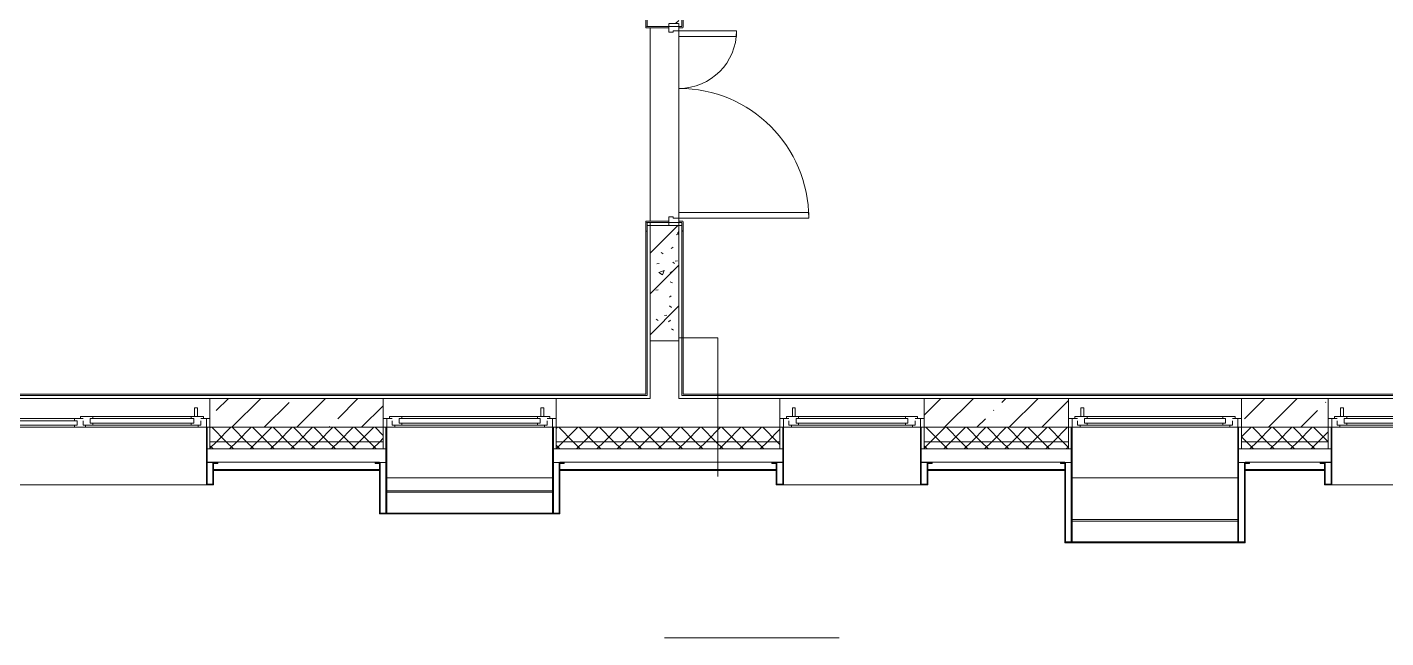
# Model space of a CAD drawing. Header units: millimetres. Extents: x -584918 to 2941280, y 3000189 to 4229862.
# Drawn here: x -450150 to -440733, y 4031126 to 4035361 of the extents above; entities that cross this region are included whole.
import ezdxf

# ---------------------------------------------------------------- set-up
doc = ezdxf.new("R2010")
doc.units = ezdxf.units.MM
doc.linetypes.add('ASVP_Невидимые', pattern=[5, 3, -2])
for name, color, linetype, lineweight in [('_ Окна', 7, 'Continuous', 0), ('Двери', 7, 'Continuous', 0), ('Линии', 7, 'Continuous', 0), ('Обобщенные модели', 7, 'Continuous', 0), ('Ограждение', 7, 'Continuous', 0), ('Окна', 7, 'Continuous', 0), ('Перекрытие', 7, 'Continuous', 0), ('Стены внутренние', 7, 'Continuous', 0), ('Стены наружные', 7, 'Continuous', 0), ('Стены несущие', 7, 'Continuous', 0), ('Стены отделка', 7, 'Continuous', 0), ('Стены перегородки', 7, 'Continuous', 0), ('Стены разрез', 7, 'Continuous', 0), ('Стены штриховка', 7, 'Continuous', 0)]:
    doc.layers.add(name, color=color, linetype=linetype, lineweight=lineweight)
pattern_1 = [(45, (-440814.02, 4025236.82), (-224.506, 224.506), []), (45, (-440589.5, 4025236.82), (-224.506, 224.506), [396.875, -79.375, 3.353, -76.022])]
pattern_2 = [(45, (-440814.02, 4025236.8), (-235.732, 235.732), []), (45, (-440656.87, 4025236.8), (-235.732, 235.732), [])]
pattern_3 = [(45, (-440814.02, 4025236.82), (-70.7107, 70.7107), []), (135, (-440814.02, 4025236.82), (-70.7107, -70.7107), [])]

# ---------------------------------------------------------------- blocks, each defined once
blk = doc.blocks.new('ASVP_ДверьДеревянная_2 полотна - Межкомнатная 1300х2000h_полотна_ Г Л _1220 в свету_-7189999-АР Этаж 03')
at = {"layer": 'Двери', "lineweight": 18}
for p, q in [((650, 1000), (610, 1000)), ((610, 1000), (610, 100)), ((650, 100), (650, 1000)), ((-650, 500), (-610, 500)), ((-650, 100), (-650, 500)), ((-610, 500), (-610, 100)), ((-680, 100), (-650, 100)), ((-680, 30), (-680, 100)), ((-610, 100), (-650, 100)), ((-650, 100), (-650, 60)), ((610, 100), (650, 100)), ((680, 100), (650, 100)), ((650, 100), (650, 60)), ((680, 30), (680, 100)), ((-640, 30), (-680, 30)), ((-650, 60), (-640, 60)), ((-640, 60), (-640, 30)), ((650, 60), (640, 60)), ((640, 60), (640, 30)), ((640, 30), (680, 30))]:
    blk.add_line(p, q, dxfattribs=at)
at = {"layer": 'Двери', "linetype": 'ASVP_Невидимые', "lineweight": 18}
for p, q in [((-700, 100), (-680, 100)), ((-700, 30), (-700, 100)), ((-680, 100), (-680, 30)), ((700, 100), (680, 100)), ((680, 100), (680, 30)), ((700, 30), (700, 100)), ((-680, 30), (-700, 30)), ((680, 30), (700, 30))]:
    blk.add_line(p, q, dxfattribs=at)
at = {"layer": 'Двери'}
for centre, radius, start, end in [((650, 100), 900, 90, 180), ((-650, 100), 400, 360, 90)]:
    blk.add_arc(centre, radius, start, end, dxfattribs=at)
blk = doc.blocks.new('ASVP_НАЛИЧНИК МДФ_Двери - Наличник дверной МДФ-7405303-АР Этаж 03')
at = {"layer": 'Обобщенные модели'}
for p, q in [((-680, 150), (-680, -1)), ((-670, -5), (-670, 150)), ((670, 150), (670, -5)), ((680, -1), (680, 150)), ((-681, 0), (-740, 0)), ((-740, 0), (-740, -5)), ((-681, -1), (-681, 0)), ((740, 0), (681, 0)), ((681, 0), (681, -1)), ((740, -5), (740, 0)), ((-735, -10), (-675, -10)), ((-680, -1), (-681, -1)), ((675, -10), (735, -10)), ((681, -1), (680, -1))]:
    blk.add_line(p, q, dxfattribs=at)
for centre, start, end in [((-735, -5), 180, 270), ((-675, -5), 270, 360), ((675, -5), 180, 270), ((735, -5), 270, 360)]:
    blk.add_arc(centre, 5, start, end, dxfattribs=at)
blk = doc.blocks.new('ASVP_НАЛИЧНИК МДФ_Двери - Наличник дверной МДФ-7488626-АР Этаж 03')
at = {"layer": 'Обобщенные модели'}
for p, q in [((-681, 0), (-740, 0)), ((-740, 0), (-740, -5)), ((-681, -1), (-681, 0)), ((-680, 20), (-680, -1)), ((-670, -5), (-670, 20)), ((670, 20), (670, -5)), ((680, -1), (680, 20)), ((740, 0), (681, 0)), ((681, 0), (681, -1)), ((740, -5), (740, 0)), ((-735, -10), (-675, -10)), ((-680, -1), (-681, -1)), ((675, -10), (735, -10)), ((681, -1), (680, -1))]:
    blk.add_line(p, q, dxfattribs=at)
for centre, start, end in [((-735, -5), 180, 270), ((-675, -5), 270, 360), ((675, -5), 180, 270), ((735, -5), 270, 360)]:
    blk.add_arc(centre, 5, start, end, dxfattribs=at)
blk = doc.blocks.new('Окно_ПВХ_1Створка_1Фрамуга-верх - ОП_2100_h_х1150_1ст1фр-V69-АР Этаж 03')
at = {"layer": '_ Окна'}
for p, q in [((-519, 100), (-600, 100)), ((-600, 100), (-600, 40)), ((-575, 40), (-575, 100)), ((-519, 86), (-519, 100)), ((519, 100), (519, 86)), ((600, 100), (519, 100)), ((575, 40), (575, 100)), ((600, 40), (600, 100)), ((-600, 40), (-537, 40)), ((-555, 26), (-555, 40)), ((-470, 26), (-555, 26)), ((-537, 54), (-537, 86)), ((-537, 86), (-519, 86)), ((-470, 86), (-519, 86)), ((-488, 72), (-488, 40)), ((-470, 72), (-488, 72)), ((-488, 72), (488, 72)), ((-488, 40), (-470, 40)), ((-488, 40), (488, 40)), ((-470, 86), (-470, 72)), ((-470, 40), (-470, 26)), ((470, 86), (470, 72)), ((470, 86), (519, 86)), ((470, 72), (488, 72)), ((470, 40), (470, 26)), ((488, 40), (470, 40)), ((555, 26), (470, 26)), ((488, 72), (488, 40)), ((519, 86), (537, 86)), ((537, 86), (537, 54)), ((537, 40), (600, 40)), ((555, 40), (555, 26))]:
    blk.add_line(p, q, dxfattribs=at)
at = {"layer": 'Окна'}
for p, q in [((-519, 100), (519, 100)), ((-513.5, -34), (-513.5, 26)), ((-493.5, 26), (-493.5, -34)), ((-470, 86), (470, 86)), ((470, 26), (-470, 26)), ((-493.5, -34), (-513.5, -34))]:
    blk.add_line(p, q, dxfattribs=at)
blk = doc.blocks.new('Окно_ПВХ_2Створки_1Фрамуга-верх - ОП_2100_h_х1750_2ст1фр-V70-АР Этаж 03')
at = {"layer": '_ Окна'}
for p, q in [((-819, 100), (-900, 100)), ((-900, 100), (-900, 40)), ((-875, 40), (-875, 100)), ((-819, 86), (-819, 100)), ((38, 100), (-38, 100)), ((-38, 100), (-38, 86)), ((38, 86), (38, 100)), ((819, 100), (819, 86)), ((900, 100), (819, 100)), ((875, 40), (875, 100)), ((900, 40), (900, 100)), ((-900, 40), (-837, 40)), ((-855, 26), (-855, 40)), ((-770, 26), (-855, 26)), ((-837, 54), (-837, 86)), ((-837, 86), (-819, 86)), ((-770, 86), (-819, 86)), ((-788, 72), (-788, 40)), ((-770, 72), (-788, 72)), ((-788, 72), (-69, 72)), ((-788, 40), (-770, 40)), ((-788, 40), (-69, 40)), ((-770, 86), (-770, 72)), ((-770, 40), (-770, 26)), ((-87, 86), (-87, 72)), ((-87, 86), (-38, 86)), ((-87, 72), (-69, 72)), ((-87, 40), (-87, 26)), ((-69, 40), (-87, 40)), ((-2, 26), (-87, 26)), ((-69, 72), (-69, 40)), ((-38, 86), (-20, 86)), ((-20, 86), (-20, 54)), ((-20, 40), (20, 40)), ((-2, 40), (-2, 26)), ((20, 54), (20, 86)), ((20, 86), (38, 86)), ((20, 54), (837, 54)), ((20, 54), (38, 54)), ((38, 40), (20, 40)), ((38, 86), (819, 86)), ((38, 54), (38, 40)), ((819, 86), (837, 86)), ((819, 54), (819, 40)), ((837, 54), (819, 54)), ((837, 40), (819, 40)), ((837, 86), (837, 54)), ((837, 40), (900, 40))]:
    blk.add_line(p, q, dxfattribs=at)
at = {"layer": 'Окна'}
for p, q in [((-819, 100), (-38, 100)), ((38, 100), (819, 100)), ((-813.5, -34), (-813.5, 26)), ((-793.5, 26), (-793.5, -34)), ((-770, 86), (-87, 86)), ((-87, 26), (-770, 26)), ((819, 40), (38, 40)), ((-793.5, -34), (-813.5, -34))]:
    blk.add_line(p, q, dxfattribs=at)
blk = doc.blocks.new('Окно_ПВХ_2Створки_1Фрамуга-верх - ОП_2100_h_х1750_2ст1фр-7975844-АР Этаж 03')
at = {"layer": '_ Окна'}
for p, q in [((-900, -40), (-837, -40)), ((-900, -100), (-900, -40)), ((-875, -40), (-875, -100)), ((-855, -26), (-855, -40)), ((-770, -26), (-855, -26)), ((-837, -54), (-837, -86)), ((-837, -86), (-819, -86)), ((-819, -86), (-819, -100)), ((-770, -86), (-819, -86)), ((-788, -40), (-770, -40)), ((-788, -72), (-788, -40)), ((-788, -40), (-69, -40)), ((-770, -72), (-788, -72)), ((-788, -72), (-69, -72)), ((-770, -40), (-770, -26)), ((-770, -86), (-770, -72)), ((-2, -26), (-87, -26)), ((-87, -40), (-87, -26)), ((-69, -40), (-87, -40)), ((-87, -72), (-69, -72)), ((-87, -86), (-87, -72)), ((-87, -86), (-38, -86)), ((-69, -72), (-69, -40)), ((-38, -86), (-20, -86)), ((-38, -100), (-38, -86)), ((-20, -40), (20, -40)), ((-20, -86), (-20, -54)), ((-2, -40), (-2, -26)), ((38, -40), (20, -40)), ((20, -54), (20, -86)), ((20, -54), (837, -54)), ((20, -54), (38, -54)), ((20, -86), (38, -86)), ((38, -54), (38, -40)), ((38, -86), (38, -100)), ((38, -86), (819, -86)), ((837, -40), (819, -40)), ((819, -54), (819, -40)), ((837, -54), (819, -54)), ((819, -86), (837, -86)), ((819, -100), (819, -86)), ((837, -40), (900, -40)), ((837, -86), (837, -54)), ((875, -40), (875, -100)), ((900, -40), (900, -100)), ((-819, -100), (-900, -100)), ((38, -100), (-38, -100)), ((900, -100), (819, -100))]:
    blk.add_line(p, q, dxfattribs=at)
at = {"layer": 'Окна'}
for p, q in [((-793.5, 34), (-813.5, 34)), ((-813.5, 34), (-813.5, -26)), ((-793.5, -26), (-793.5, 34)), ((-87, -26), (-770, -26)), ((-770, -86), (-87, -86)), ((819, -40), (38, -40)), ((-819, -100), (-38, -100)), ((38, -100), (819, -100))]:
    blk.add_line(p, q, dxfattribs=at)
blk = doc.blocks.new('Окно_ПВХ_1Створка_1Фрамуга-верх - ОП_2100_h_х950_1ст1фр-7962697-АР Этаж 03')
at = {"layer": '_ Окна'}
for p, q in [((-500, -40), (-437, -40)), ((-500, -100), (-500, -40)), ((-475, -40), (-475, -100)), ((-455, -26), (-455, -40)), ((-370, -26), (-455, -26)), ((-437, -54), (-437, -86)), ((-437, -86), (-419, -86)), ((-419, -86), (-419, -100)), ((-370, -86), (-419, -86)), ((-388, -40), (-370, -40)), ((-388, -72), (-388, -40)), ((-388, -40), (388, -40)), ((-370, -72), (-388, -72)), ((-388, -72), (388, -72)), ((-370, -40), (-370, -26)), ((-370, -86), (-370, -72)), ((455, -26), (370, -26)), ((370, -40), (370, -26)), ((388, -40), (370, -40)), ((370, -72), (388, -72)), ((370, -86), (370, -72)), ((370, -86), (419, -86)), ((388, -72), (388, -40)), ((419, -86), (437, -86)), ((419, -100), (419, -86)), ((437, -40), (500, -40)), ((437, -86), (437, -54)), ((455, -40), (455, -26)), ((475, -40), (475, -100)), ((500, -40), (500, -100)), ((-419, -100), (-500, -100)), ((500, -100), (419, -100))]:
    blk.add_line(p, q, dxfattribs=at)
at = {"layer": 'Окна'}
for p, q in [((-393.5, 34), (-413.5, 34)), ((-413.5, 34), (-413.5, -26)), ((-393.5, -26), (-393.5, 34)), ((370, -26), (-370, -26)), ((-370, -86), (370, -86)), ((-419, -100), (419, -100))]:
    blk.add_line(p, q, dxfattribs=at)
blk = doc.blocks.new('Окно_ПВХ_1Створка_1Фрамуга-верх - ОП_2100_h_х1150_1ст1фр-7962693-АР Этаж 03')
at = {"layer": '_ Окна'}
for p, q in [((-600, -40), (-537, -40)), ((-600, -100), (-600, -40)), ((-575, -40), (-575, -100)), ((-555, -26), (-555, -40)), ((-470, -26), (-555, -26)), ((-537, -54), (-537, -86)), ((-537, -86), (-519, -86)), ((-519, -86), (-519, -100)), ((-470, -86), (-519, -86)), ((-488, -40), (-470, -40)), ((-488, -72), (-488, -40)), ((-488, -40), (488, -40)), ((-470, -72), (-488, -72)), ((-488, -72), (488, -72)), ((-470, -40), (-470, -26)), ((-470, -86), (-470, -72)), ((555, -26), (470, -26)), ((470, -40), (470, -26)), ((488, -40), (470, -40)), ((470, -72), (488, -72)), ((470, -86), (470, -72)), ((470, -86), (519, -86)), ((488, -72), (488, -40)), ((519, -86), (537, -86)), ((519, -100), (519, -86)), ((537, -40), (600, -40)), ((537, -86), (537, -54)), ((555, -40), (555, -26)), ((575, -40), (575, -100)), ((600, -40), (600, -100)), ((-519, -100), (-600, -100)), ((600, -100), (519, -100))]:
    blk.add_line(p, q, dxfattribs=at)
at = {"layer": 'Окна'}
for p, q in [((-493.5, 34), (-513.5, 34)), ((-513.5, 34), (-513.5, -26)), ((-493.5, -26), (-493.5, 34)), ((470, -26), (-470, -26)), ((-470, -86), (470, -86)), ((-519, -100), (519, -100))]:
    blk.add_line(p, q, dxfattribs=at)
blk = doc.blocks.new('Откос с зашивкой _верх_низ_ - Откос-7944807-АР Этаж 03')
at = {"layer": 'Обобщенные модели'}
for p, q in [((-925, 100), (-925, -50)), ((-875, 100), (-925, 100)), ((-920, -55), (-920, 95)), ((-920, 95), (-875, 95)), ((-880, 100), (-880, -300)), ((-875, 100), (-880, 100)), ((875, 100), (-875, 100)), ((-875, -300), (-875, 100)), ((-875, 95), (-875, 100)), ((-875, 100), (875, 100)), ((880, 100), (875, 100)), ((875, 100), (875, -300)), ((925, 100), (875, 100)), ((875, 100), (875, 95)), ((875, 95), (920, 95)), ((880, -300), (880, 100)), ((920, 95), (920, -55)), ((925, -50), (925, 100)), ((-925, -50), (-955, -50)), ((-955, -50), (-955, -55)), ((-955, -55), (-920, -55)), ((-880, -55), (-920, -55)), ((920, -55), (880, -55)), ((920, -55), (955, -55)), ((955, -50), (925, -50)), ((955, -55), (955, -50))]:
    blk.add_line(p, q, dxfattribs=at)
blk = doc.blocks.new('Откос с зашивкой _верх_низ_ - Откос-7944808-АР Этаж 03')
at = {"layer": 'Обобщенные модели'}
for p, q in [((-925, 100), (-925, -50)), ((-875, 100), (-925, 100)), ((-920, -55), (-920, 95)), ((-920, 95), (-875, 95)), ((-880, 100), (-880, -300)), ((-875, 100), (-880, 100)), ((875, 100), (-875, 100)), ((-875, -300), (-875, 100)), ((-875, 95), (-875, 100)), ((-875, 100), (875, 100)), ((880, 100), (875, 100)), ((875, 100), (875, -300)), ((925, 100), (875, 100)), ((875, 100), (875, 95)), ((875, 95), (920, 95)), ((880, -300), (880, 100)), ((920, 95), (920, -55)), ((925, -50), (925, 100)), ((-925, -50), (-955, -50)), ((-955, -50), (-955, -55)), ((-955, -55), (-920, -55)), ((-880, -55), (-920, -55)), ((920, -55), (880, -55)), ((920, -55), (955, -55)), ((955, -50), (925, -50)), ((955, -55), (955, -50))]:
    blk.add_line(p, q, dxfattribs=at)
blk = doc.blocks.new('Откос с зашивкой _верх_низ_ - Откос-7920918-АР Этаж 03')
at = {"layer": 'Обобщенные модели'}
for p, q in [((-525, 100), (-525, -50)), ((-475, 100), (-525, 100)), ((-520, -55), (-520, 95)), ((-520, 95), (-475, 95)), ((-480, 100), (-480, -300)), ((-475, 100), (-480, 100)), ((475, 100), (-475, 100)), ((-475, -300), (-475, 100)), ((-475, 95), (-475, 100)), ((-475, 100), (475, 100)), ((480, 100), (475, 100)), ((475, 100), (475, -300)), ((525, 100), (475, 100)), ((475, 100), (475, 95)), ((475, 95), (520, 95)), ((480, -300), (480, 100)), ((520, 95), (520, -55)), ((525, -50), (525, 100)), ((-525, -50), (-555, -50)), ((-555, -50), (-555, -55)), ((-555, -55), (-520, -55)), ((-480, -55), (-520, -55)), ((520, -55), (480, -55)), ((520, -55), (555, -55)), ((555, -50), (525, -50)), ((555, -55), (555, -50))]:
    blk.add_line(p, q, dxfattribs=at)
blk = doc.blocks.new('Откос с зашивкой _верх_низ_ - Откос-7944820-АР Этаж 03')
at = {"layer": 'Обобщенные модели'}
for p, q in [((-625, 500), (-625, -50)), ((-575, 500), (-625, 500)), ((-620, -55), (-620, 495)), ((-620, 495), (-575, 495)), ((-580, 500), (-580, -300)), ((-575, 500), (-580, 500)), ((575, 500), (-575, 500)), ((-575, -300), (-575, 500)), ((-575, 495), (-575, 500)), ((-575, 500), (575, 500)), ((-575, 495), (575, 495)), ((580, 500), (575, 500)), ((575, 500), (575, -300)), ((625, 500), (575, 500)), ((575, 500), (575, 495)), ((575, 495), (620, 495)), ((580, -300), (580, 500)), ((620, 495), (620, -55)), ((625, -50), (625, 500)), ((575, 50), (-575, 50)), ((-625, -50), (-655, -50)), ((-655, -50), (-655, -55)), ((-655, -55), (-620, -55)), ((-580, -55), (-620, -55)), ((620, -55), (580, -55)), ((620, -55), (655, -55)), ((655, -50), (625, -50)), ((655, -55), (655, -50))]:
    blk.add_line(p, q, dxfattribs=at)
blk = doc.blocks.new('Ограждение 18 - Ограждение 1-7950162-АР Этаж 03')
at = {"layer": 'Ограждение'}
for p, q in [((-2094.1, 6709.3), (-944.1, 6709.3)), ((-944.1, 6699.3), (-2094.1, 6699.3))]:
    blk.add_line(p, q, dxfattribs=at)
blk = doc.blocks.new('Ограждение 1 - Ограждение 1-7950334-АР Этаж 03')
at = {"layer": 'Ограждение'}
for p, q in [((-6844.1, 6909.3), (-5694.1, 6909.3)), ((-5694.1, 6899.3), (-6844.1, 6899.3))]:
    blk.add_line(p, q, dxfattribs=at)

msp = doc.modelspace()

# ---------------------------------------------------------------- hatches: boundary and pattern name
at = {"layer": 'Стены внутренние'}
h = msp.add_hatch(dxfattribs=at)
h.set_pattern_fill('FP_4', color=256, style=0, pattern_type=2)
h.set_pattern_definition([(45, (-440814.02, 4025236.82), (-141.4214, 141.4214), [])])
h.paths.add_polyline_path([(-445716.15, 4033186.149), (-445633.121, 4033186.149), (-445633.121, 4033986.149), (-445833.121, 4033986.149), (-445833.121, 4033186.149)])
h.paths.add_polyline_path([(-445703.121, 4035386.149), (-445633.121, 4035386.149), (-445633.121, 4035936.149), (-445833.121, 4035936.149), (-445833.121, 4035386.149), (-445716.15, 4035386.149)])
h = msp.add_hatch(dxfattribs=at)
h.set_pattern_fill('FP_5', color=256, style=0, pattern_type=2)
h.set_pattern_definition([(50, (-440814.02, 4025236.82), (364.368, -31.878), [38.1, -419.1]), (355, (-440814.02, 4025236.8), (-70.486, 382.113), [30.48, -335.28]), (100.451, (-440783.66, 4025234.16), (293.885, 350.233), [32.38, -356.18]), (46.184, (-440814, 4025338.4), (542.158, -84.086), [57.15, -628.65]), (96.636, (-440768.84, 4025331.4), (474.805, 494.855), [48.57, -534.27]), (351.184, (-440814, 4025338.4), (474.81, 494.85), [45.72, -502.92]), (21, (-440763.22, 4025313.02), (303.2285, -204.5305), [38.1, -419.1]), (326, (-440763.22, 4025313), (123.604, 368.376), [30.48, -335.28]), (71.451, (-440737.95, 4025295.97), (426.834, 163.843), [32.38, -356.18]), (37.5, (-440814.02, 4025236.82), (6.1766, 169.1102), [16.764, -314.452, 16.764, -323.596, -336.55]), (37.5, (-440814.02, 4025236.82), (6.1766, 169.1102), [-671.576, 16.764, -319.786]), (7.5, (-440814.02, 4025236.82), (133.639, 200.3615), [16.764, -177.292, 16.764, -306.832, -128.27]), (7.5, (-440814.02, 4025236.82), (133.639, 200.3615), [-517.652, 16.764, -111.506]), (327.5, (-440927.3, 4025236.82), (271.1818, -11.4584), [16.764, -110.236, 16.764, -379.476, -525.78]), (327.5, (-440927.3, 4025236.82), (271.1818, -11.4584), [-523.24, 16.764, -509.016]), (317.5, (-440978.1, 4025236.82), (296.2585, 50.853), [16.764, -148.336, 16.764, -246.38, -373.38]), (317.5, (-440978.1, 4025236.82), (296.2585, 50.853), [-428.244, 16.764, -356.616])])
h.paths.add_polyline_path([(-445716.15, 4033186.149), (-445633.121, 4033186.149), (-445633.121, 4033986.149), (-445833.121, 4033986.149), (-445833.121, 4033186.149)])
h.paths.add_polyline_path([(-445703.121, 4035386.149), (-445633.121, 4035386.149), (-445633.121, 4035936.149), (-445833.121, 4035936.149), (-445833.121, 4035386.149), (-445716.15, 4035386.149)])
h = msp.add_hatch(dxfattribs=at)
h.set_pattern_fill('FP_2', color=256, style=0, pattern_type=2)
h.set_pattern_definition(pattern_1)
h.paths.add_polyline_path([(-448603.079, 4032586.149), (-447683.121, 4032586.149), (-447683.121, 4032786.149), (-448883.121, 4032786.149), (-448883.121, 4032586.149), (-448863.121, 4032586.149)])
h = msp.add_hatch(dxfattribs=at)
h.set_pattern_fill('FP_2', color=256, style=0, pattern_type=2)
h.set_pattern_definition(pattern_1)
h.paths.add_polyline_path([(-441733.121, 4032586.149), (-441133.121, 4032586.149), (-441133.121, 4032786.149), (-441733.121, 4032786.149), (-441733.121, 4032600.149)])
h.paths.add_polyline_path([(-442933.121, 4032586.149), (-442933.121, 4032786.149), (-443933.121, 4032786.149), (-443933.121, 4032586.149), (-442953.121, 4032586.149)])
at = {"layer": 'Стены наружные'}
h = msp.add_hatch(dxfattribs=at)
h.set_pattern_fill('FP_1', color=256, style=0, pattern_type=2)
h.set_pattern_definition(pattern_3)
h.paths.add_polyline_path([(-438979.982, 4032486.149), (-438433.121, 4032486.149), (-438433.121, 4032586.149), (-439333.121, 4032586.149), (-439333.121, 4032486.149), (-439308.121, 4032486.149)])
h.paths.add_polyline_path([(-441133.121, 4032486.149), (-441133.121, 4032586.149), (-441733.121, 4032586.149), (-441733.121, 4032486.149), (-441153.121, 4032486.149)])
h.paths.add_polyline_path([(-446197.305, 4032486.149), (-444933.121, 4032486.149), (-444933.121, 4032586.149), (-446483.121, 4032586.149), (-446483.121, 4032486.149), (-446463.121, 4032486.149)])
h.paths.add_polyline_path([(-442953.121, 4032486.149), (-442933.121, 4032486.149), (-442933.121, 4032586.149), (-443933.121, 4032586.149), (-443933.121, 4032486.149), (-443791.531, 4032486.149)])
h.paths.add_polyline_path([(-447703.121, 4032486.149), (-447683.121, 4032486.149), (-447683.121, 4032586.149), (-448883.121, 4032586.149), (-448883.121, 4032486.149), (-448603.079, 4032486.149)])
h.paths.add_polyline_path([(-450683.121, 4032486.149), (-450683.121, 4032586.149), (-451833.121, 4032586.149), (-451832.168, 4032486.149), (-450703.121, 4032486.149)])
h = msp.add_hatch(dxfattribs=at)
h.set_pattern_fill('FP_1', color=256, style=0, pattern_type=2)
h.set_pattern_definition(pattern_3)
h.paths.add_polyline_path([(-438575.121, 4032436.149), (-438483.121, 4032436.149), (-438483.121, 4032486.149), (-439333.121, 4032486.149), (-439333.121, 4032436.149), (-438625.121, 4032436.149)])
h.paths.add_polyline_path([(-441133.121, 4032436.149), (-441133.121, 4032486.149), (-441733.121, 4032486.149), (-441733.121, 4032436.149), (-441153.121, 4032436.149)])
h.paths.add_polyline_path([(-442953.121, 4032436.149), (-442933.121, 4032436.149), (-442933.121, 4032486.149), (-443933.121, 4032486.149), (-443933.121, 4032436.149), (-442958.121, 4032436.149)])
h.paths.add_polyline_path([(-444953.121, 4032436.149), (-444933.121, 4032436.149), (-444933.121, 4032486.149), (-446483.121, 4032486.149), (-446483.121, 4032436.149), (-444958.121, 4032436.149)])
h.paths.add_polyline_path([(-450683.121, 4032436.149), (-450683.121, 4032486.149), (-451883.121, 4032486.149), (-451883.121, 4032436.149), (-450703.121, 4032436.149)])
h.paths.add_polyline_path([(-448858.121, 4032436.149), (-447683.121, 4032436.149), (-447683.121, 4032486.149), (-448883.121, 4032486.149), (-448883.121, 4032436.149), (-448863.121, 4032436.149)])
h = msp.add_hatch(dxfattribs=at)
h.set_pattern_fill('FP_6', color=256, style=0, pattern_type=2)
h.set_pattern_definition(pattern_2)
h.paths.add_polyline_path([(-447708.121, 4032286.149), (-447708.121, 4032294.149), (-448858.121, 4032294.149), (-448858.121, 4032286.149), (-448603.079, 4032286.149)])
h = msp.add_hatch(dxfattribs=at)
h.set_pattern_fill('FP_6', color=256, style=0, pattern_type=2)
h.set_pattern_definition(pattern_2)
h.paths.add_polyline_path([(-446458.121, 4032286.149), (-444958.121, 4032286.149), (-444958.121, 4032294.149), (-446458.121, 4032294.149)])
h = msp.add_hatch(dxfattribs=at)
h.set_pattern_fill('FP_6', color=256, style=0, pattern_type=2)
h.set_pattern_definition(pattern_2)
h.paths.add_polyline_path([(-442958.121, 4032286.149), (-442958.121, 4032294.149), (-443908.121, 4032294.149), (-443908.121, 4032286.149), (-443791.531, 4032286.149)])
h = msp.add_hatch(dxfattribs=at)
h.set_pattern_fill('FP_6', color=256, style=0, pattern_type=2)
h.set_pattern_definition(pattern_2)
h.paths.add_polyline_path([(-441158.121, 4032286.149), (-441158.121, 4032294.149), (-441708.121, 4032294.149), (-441708.121, 4032286.149), (-441385.756, 4032286.149)])

# ---------------------------------------------------------------- linework, layer by layer
at = {"layer": 'Линии'}
for p, q in [((-445633.121, 4033206.149), (-445363.121, 4033206.149)), ((-445363.121, 4033206.149), (-445363.121, 4032246.149)), ((-445733.121, 4031126.149), (-444523.121, 4031126.149))]:
    msp.add_line(p, q, dxfattribs=at)
at = {"layer": 'Обобщенные модели'}
for p, q in [((-447703.121, 4032341.149), (-447663.121, 4032341.149)), ((-446503.121, 4032341.149), (-446463.121, 4032341.149)), ((-447658.121, 4032236.149), (-446508.121, 4032236.149)), ((-446508.121, 4031991.149), (-447658.121, 4031991.149)), ((-446508.121, 4031986.149), (-447658.121, 4031986.149)), ((-447658.121, 4031986.149), (-446508.121, 4031986.149))]:
    msp.add_line(p, q, dxfattribs=at)
at = {"layer": 'Перекрытие'}
for p, q in [((-445833.121, 4034016.149), (-445833.121, 4035356.149)), ((-445633.121, 4035296.149), (-445633.121, 4034076.149)), ((-445833.121, 4033986.149), (-445833.121, 4034006.149))]:
    msp.add_line(p, q, dxfattribs=at)
at = {"layer": 'Стены внутренние'}
for p, q in [((-445863.121, 4032816.149), (-445863.121, 4033946.149)), ((-445863.121, 4033946.149), (-445858.121, 4033946.149)), ((-445603.121, 4033946.149), (-445608.121, 4033946.149)), ((-445603.121, 4033946.149), (-445603.121, 4032816.149)), ((-451503.121, 4032816.149), (-445863.121, 4032816.149)), ((-446483.121, 4032786.149), (-446483.121, 4032646.149)), ((-445603.121, 4032816.149), (-438363.121, 4032816.149)), ((-444933.121, 4032646.149), (-444933.121, 4032786.149))]:
    msp.add_line(p, q, dxfattribs=at)
at = {"layer": 'Стены наружные'}
for p, q in [((-448883.121, 4032436.149), (-448903.121, 4032436.149)), ((-447663.121, 4032436.149), (-447683.121, 4032436.149)), ((-446483.121, 4032436.149), (-446503.121, 4032436.149)), ((-444913.121, 4032436.149), (-444933.121, 4032436.149)), ((-443933.121, 4032436.149), (-443953.121, 4032436.149)), ((-442913.121, 4032436.149), (-442933.121, 4032436.149)), ((-441733.121, 4032436.149), (-441753.121, 4032436.149)), ((-441113.121, 4032436.149), (-441133.121, 4032436.149)), ((-448903.121, 4032344.149), (-448858.121, 4032344.149)), ((-444958.121, 4032344.149), (-444913.121, 4032344.149)), ((-443953.121, 4032344.149), (-443908.121, 4032344.149)), ((-441158.121, 4032344.149), (-441113.121, 4032344.149))]:
    msp.add_line(p, q, dxfattribs=at)
at = {"layer": 'Стены несущие'}
for p, q in [((-445703.121, 4033986.149), (-445833.121, 4033986.149)), ((-445833.121, 4033986.149), (-445833.121, 4033186.149)), ((-445633.121, 4033186.149), (-445633.121, 4033986.149)), ((-445833.121, 4033186.149), (-445633.121, 4033186.149)), ((-447683.121, 4032786.149), (-448883.121, 4032786.149)), ((-448883.121, 4032786.149), (-448883.121, 4032646.149)), ((-447683.121, 4032646.149), (-447683.121, 4032786.149)), ((-442933.121, 4032786.149), (-443933.121, 4032786.149)), ((-443933.121, 4032786.149), (-443933.121, 4032646.149)), ((-442933.121, 4032646.149), (-442933.121, 4032786.149)), ((-441133.121, 4032786.149), (-441733.121, 4032786.149)), ((-441733.121, 4032786.149), (-441733.121, 4032646.149)), ((-441133.121, 4032646.149), (-441133.121, 4032786.149)), ((-448883.121, 4032586.149), (-447683.121, 4032586.149)), ((-447683.121, 4032586.149), (-448883.121, 4032586.149)), ((-443933.121, 4032586.149), (-442933.121, 4032586.149)), ((-442933.121, 4032586.149), (-443933.121, 4032586.149)), ((-441733.121, 4032586.149), (-441133.121, 4032586.149)), ((-441133.121, 4032586.149), (-441733.121, 4032586.149))]:
    msp.add_line(p, q, dxfattribs=at)
at = {"layer": 'Стены отделка'}
for p, q in [((-445833.121, 4033986.149), (-445853.121, 4033986.149)), ((-445853.121, 4033986.149), (-445853.121, 4032806.149)), ((-445613.121, 4033986.149), (-445633.121, 4033986.149)), ((-445613.121, 4032806.149), (-445613.121, 4033986.149)), ((-445833.121, 4032786.149), (-445833.121, 4033186.149)), ((-445633.121, 4033186.149), (-445633.121, 4032786.149)), ((-451533.121, 4032786.149), (-445833.121, 4032786.149)), ((-445853.121, 4032806.149), (-451513.121, 4032806.149)), ((-445633.121, 4032786.149), (-438333.121, 4032786.149)), ((-438353.121, 4032806.149), (-445613.121, 4032806.149)), ((-447708.121, 4032344.149), (-448858.121, 4032344.149)), ((-448858.121, 4032344.149), (-448858.121, 4032286.149)), ((-448858.121, 4032286.149), (-447708.121, 4032286.149)), ((-447708.121, 4032286.149), (-447708.121, 4032344.149)), ((-444958.121, 4032344.149), (-446458.121, 4032344.149)), ((-446458.121, 4032344.149), (-446458.121, 4032286.149)), ((-446458.121, 4032286.149), (-444958.121, 4032286.149)), ((-444958.121, 4032286.149), (-444958.121, 4032344.149)), ((-442958.121, 4032344.149), (-443908.121, 4032344.149)), ((-443908.121, 4032344.149), (-443908.121, 4032286.149)), ((-443908.121, 4032286.149), (-442958.121, 4032286.149)), ((-442958.121, 4032286.149), (-442958.121, 4032344.149)), ((-441158.121, 4032344.149), (-441708.121, 4032344.149)), ((-441708.121, 4032344.149), (-441708.121, 4032286.149)), ((-441708.121, 4032286.149), (-441158.121, 4032286.149)), ((-441158.121, 4032286.149), (-441158.121, 4032344.149))]:
    msp.add_line(p, q, dxfattribs=at)
at = {"layer": 'Стены перегородки'}
for p, q in [((-448883.121, 4032586.149), (-448883.121, 4032436.149)), ((-447683.121, 4032436.149), (-447683.121, 4032586.149)), ((-444933.121, 4032586.149), (-446483.121, 4032586.149)), ((-446483.121, 4032586.149), (-446483.121, 4032436.149)), ((-444933.121, 4032436.149), (-444933.121, 4032586.149)), ((-443933.121, 4032586.149), (-443933.121, 4032436.149)), ((-442933.121, 4032436.149), (-442933.121, 4032586.149)), ((-441733.121, 4032586.149), (-441733.121, 4032436.149)), ((-441133.121, 4032436.149), (-441133.121, 4032586.149)), ((-448883.121, 4032436.149), (-447683.121, 4032436.149)), ((-446483.121, 4032436.149), (-444933.121, 4032436.149)), ((-443933.121, 4032436.149), (-442933.121, 4032436.149)), ((-441733.121, 4032436.149), (-441133.121, 4032436.149))]:
    msp.add_line(p, q, dxfattribs=at)
at = {"layer": 'Стены разрез'}
for p, q in [((-447663.121, 4032586.149), (-447663.121, 4031986.149)), ((-447658.121, 4031986.149), (-447658.121, 4032586.149)), ((-446508.121, 4032586.149), (-446508.121, 4031986.149)), ((-446503.121, 4031986.149), (-446503.121, 4032586.149)), ((-447703.121, 4032341.149), (-447738.121, 4032341.149)), ((-447738.121, 4032341.149), (-447738.121, 4032336.149)), ((-447738.121, 4032336.149), (-447708.121, 4032336.149)), ((-447708.121, 4032336.149), (-447708.121, 4031986.149)), ((-447703.121, 4031991.149), (-447703.121, 4032341.149)), ((-446428.121, 4032341.149), (-446463.121, 4032341.149)), ((-446463.121, 4032341.149), (-446463.121, 4031991.149)), ((-446458.121, 4031986.149), (-446458.121, 4032336.149)), ((-446458.121, 4032336.149), (-446428.121, 4032336.149)), ((-446428.121, 4032336.149), (-446428.121, 4032341.149)), ((-447708.121, 4031986.149), (-447658.121, 4031986.149)), ((-447658.121, 4031991.149), (-447703.121, 4031991.149)), ((-447663.121, 4031986.149), (-447658.121, 4031986.149)), ((-447658.121, 4031986.149), (-447658.121, 4031991.149)), ((-446463.121, 4031991.149), (-446508.121, 4031991.149)), ((-446508.121, 4031991.149), (-446508.121, 4031986.149)), ((-446508.121, 4031986.149), (-446458.121, 4031986.149)), ((-446508.121, 4031986.149), (-446503.121, 4031986.149))]:
    msp.add_line(p, q, dxfattribs=at)
at = {"layer": 'Стены штриховка'}
for p, q in [((-448883.121, 4032486.149), (-447683.121, 4032486.149)), ((-446483.121, 4032486.149), (-444933.121, 4032486.149)), ((-443933.121, 4032486.149), (-442933.121, 4032486.149)), ((-441733.121, 4032486.149), (-441133.121, 4032486.149)), ((-447708.121, 4032294.149), (-448858.121, 4032294.149)), ((-444958.121, 4032294.149), (-446458.121, 4032294.149)), ((-443908.121, 4032294.149), (-442958.121, 4032294.149)), ((-441708.121, 4032294.149), (-441158.121, 4032294.149))]:
    msp.add_line(p, q, dxfattribs=at)

# ---------------------------------------------------------------- block references
at = {"layer": 'Двери', "rotation": 269.9999999999999}
msp.add_blockref('ASVP_ДверьДеревянная_2 полотна - Межкомнатная 1300х2000h_полотна_ Г Л _1220 в свету_-7189999-АР Этаж 03', (-445733.121, 4034686.149), dxfattribs=at)
at = {"layer": 'Обобщенные модели'}
for name, p, rotation in [('ASVP_НАЛИЧНИК МДФ_Двери - Наличник дверной МДФ-7405303-АР Этаж 03', (-445853.121, 4034686.149), 269.9999999999999), ('ASVP_НАЛИЧНИК МДФ_Двери - Наличник дверной МДФ-7488626-АР Этаж 03', (-445613.121, 4034686.149), 89.99999999999972), ('Откос с зашивкой _верх_низ_ - Откос-7944807-АР Этаж 03', (-449783.121, 4032286.149), 180), ('Откос с зашивкой _верх_низ_ - Откос-7920918-АР Этаж 03', (-444433.121, 4032286.149), 180), ('Откос с зашивкой _верх_низ_ - Откос-7944820-АР Этаж 03', (-442333.121, 4032286.149), 180), ('Откос с зашивкой _верх_низ_ - Откос-7944808-АР Этаж 03', (-440233.121, 4032286.149), 180)]:
    msp.add_blockref(name, p, dxfattribs=dict(at, rotation=rotation))
at = {"layer": 'Ограждение'}
for name in ['Ограждение 1 - Ограждение 1-7950334-АР Этаж 03', 'Ограждение 18 - Ограждение 1-7950162-АР Этаж 03']:
    msp.add_blockref(name, (-440814.02, 4025236.816), dxfattribs=at)
at = {"layer": 'Окна', "rotation": 180}
for name, p in [('Окно_ПВХ_2Створки_1Фрамуга-верх - ОП_2100_h_х1750_2ст1фр-V70-АР Этаж 03', (-449783.121, 4032686.149)), ('Окно_ПВХ_1Створка_1Фрамуга-верх - ОП_2100_h_х1150_1ст1фр-V69-АР Этаж 03', (-447083.121, 4032686.149))]:
    msp.add_blockref(name, p, dxfattribs=at)
at = {"layer": 'Окна'}
for name, p in [('Окно_ПВХ_1Створка_1Фрамуга-верх - ОП_2100_h_х950_1ст1фр-7962697-АР Этаж 03', (-444433.121, 4032686.149)), ('Окно_ПВХ_1Створка_1Фрамуга-верх - ОП_2100_h_х1150_1ст1фр-7962693-АР Этаж 03', (-442333.121, 4032686.149)), ('Окно_ПВХ_2Створки_1Фрамуга-верх - ОП_2100_h_х1750_2ст1фр-7975844-АР Этаж 03', (-440233.121, 4032686.149))]:
    msp.add_blockref(name, p, dxfattribs=at)

doc.saveas('drawing.dxf')
